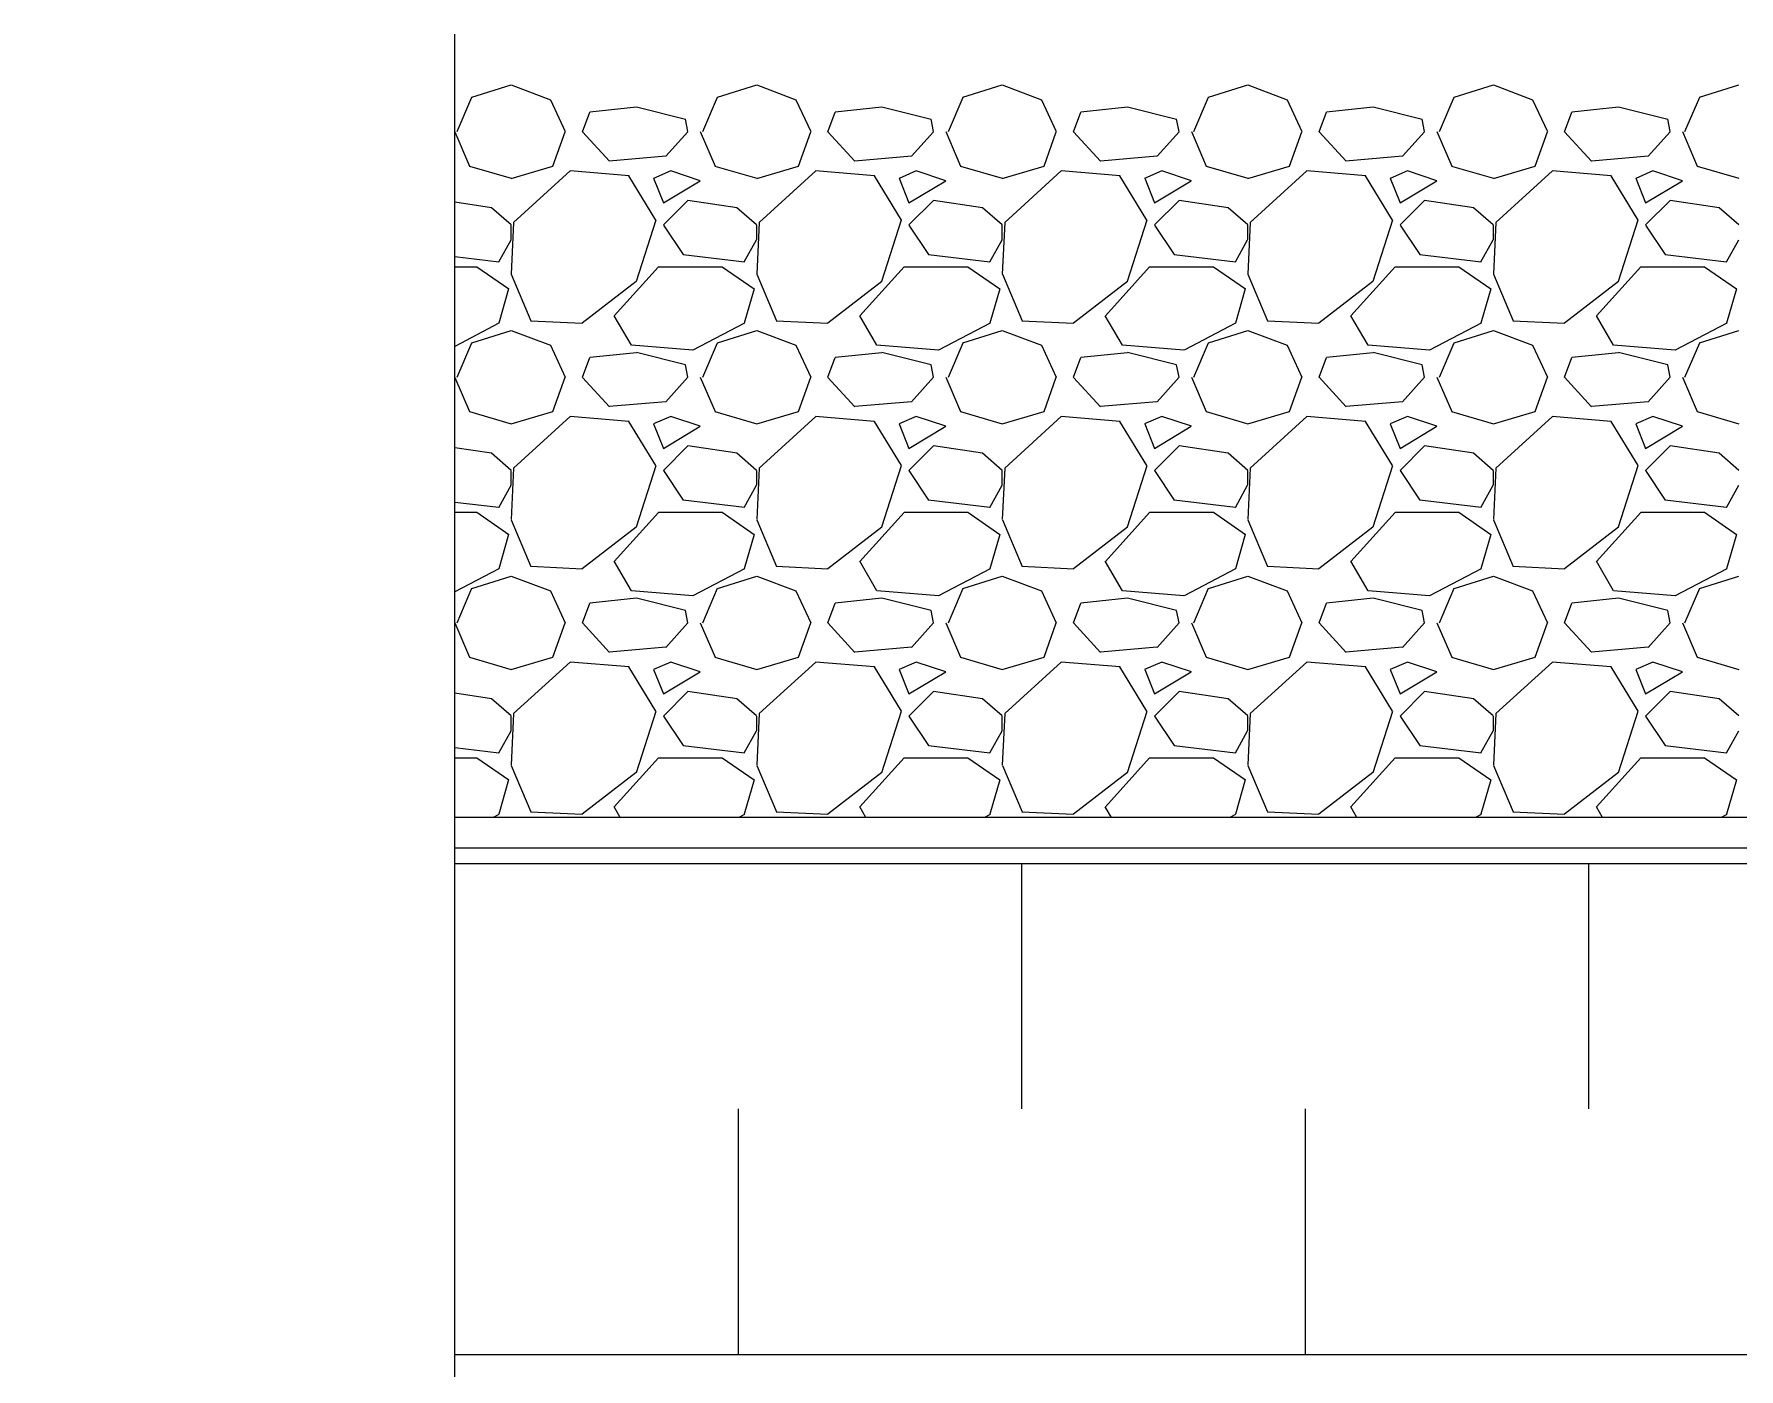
# Model space of a CAD drawing. Extents: x -64 to 51, y 0 to 66.
# Drawn here: x 10.936 to 14.407, y 22.762 to 25.48 of the extents above; entities that cross this region are included whole.
import ezdxf

# ---------------------------------------------------------------- set-up
doc = ezdxf.new("R2010")
doc.units = 0
doc.header["$LTSCALE"] = 1.5
doc.header["$MEASUREMENT"] = 0
doc.layers.add('STRUCTURE', color=252, linetype='CONTINUOUS')

msp = doc.modelspace()

# ---------------------------------------------------------------- hatches: boundary and pattern name
at = {"layer": 'STRUCTURE', "linetype": 'CONTINUOUS'}
h = msp.add_hatch(dxfattribs=at)
h.set_pattern_fill('AR-CONC', color=256, scale=0.5, style=0)
h.set_pattern_definition([(50, (53.5348, 10.922), (3.5863, -0.31376), [0.375, -4.125]), (355, (53.5348, 10.922), (-0.69376, 3.76096), [0.3, -3.3]), (100.451, (53.8337, 10.8958), (2.89255, 3.4472), [0.3187, -3.5057]), (46.184, (53.535, 11.922), (5.3362, -0.8276), [0.5625, -6.1875]), (96.636, (53.9795, 11.853), (4.6733, 4.8706), [0.47805, -5.25856]), (351.184, (53.535, 11.922), (4.6733, 4.8706), [0.45, -4.95]), (21, (54.0348, 11.672), (2.98454, -2.0131), [0.375, -4.125]), (326, (54.0348, 11.672), (1.21658, 3.62575), [0.3, -3.3]), (71.451, (54.2835, 11.504), (4.2011, 1.61265), [0.3187, -3.5057]), (37.5, (53.5348, 10.9219), (0.0608, 1.66447), [0, -3.26, 0, -3.35, 0, -3.3125]), (7.5, (53.5348, 10.922), (1.31535, 1.97206), [0, -1.91, 0, -3.185, 0, -1.2625]), (327.5, (52.4198, 10.9219), (2.669112, -0.112774), [0, -1.25, 0, -3.9, 0, -5.175]), (317.5, (51.9198, 10.922), (2.91593, 0.50052), [0, -1.625, 0, -2.59, 0, -3.675])])
h.paths.add_polyline_path([(20.6906, 19.2718), (21.1906, 19.2718), (21.1906, 16.7912), (24.4406, 16.7912), (24.4406, 22.7912), (21.1906, 22.7912), (21.1906, 20.3106), (20.6906, 20.3106), (20.6906, 22.7912), (11.7924, 22.7912), (11.7924, 20.4832), (12.6662, 20.0801), (10.9357, 19.6363), (11.7924, 19.241), (11.7924, 16.7912), (20.6906, 16.7912)])

# ---------------------------------------------------------------- linework, layer by layer
for p, q in [((11.8271, 25.3513), (11.9071, 25.3763)), ((11.9071, 25.3763), (11.9871, 25.3463)), ((12.3271, 25.3513), (12.4071, 25.3763)), ((12.4071, 25.3763), (12.4871, 25.3463)), ((12.8271, 25.3513), (12.9071, 25.3763)), ((12.9071, 25.3763), (12.9871, 25.3463)), ((13.3271, 25.3513), (13.4071, 25.3763)), ((13.4071, 25.3763), (13.4871, 25.3463)), ((13.8271, 25.3513), (13.9071, 25.3763)), ((13.9071, 25.3763), (13.9871, 25.3463)), ((14.3271, 25.3513), (14.4071, 25.3763)), ((11.7973, 25.2814), (11.8273, 25.3514)), ((11.9871, 25.3464), (12.0171, 25.2814)), ((12.2973, 25.2814), (12.3273, 25.3514)), ((12.4871, 25.3464), (12.5171, 25.2814)), ((12.7973, 25.2814), (12.8273, 25.3514)), ((12.9871, 25.3464), (13.0171, 25.2814)), ((13.2973, 25.2814), (13.3273, 25.3514)), ((13.4871, 25.3464), (13.5171, 25.2814)), ((13.7973, 25.2814), (13.8273, 25.3514)), ((13.9871, 25.3464), (14.0171, 25.2814)), ((14.2973, 25.2814), (14.3273, 25.3514)), ((12.0521, 25.2812), (12.0671, 25.3212)), ((12.1622, 25.3312), (12.0672, 25.3212)), ((12.2621, 25.3063), (12.1621, 25.3313)), ((12.2671, 25.2814), (12.2621, 25.3064)), ((12.5521, 25.2812), (12.5671, 25.3212)), ((12.6622, 25.3312), (12.5672, 25.3212)), ((12.7621, 25.3063), (12.6621, 25.3313)), ((12.7671, 25.2814), (12.7621, 25.3064)), ((13.0521, 25.2812), (13.0671, 25.3212)), ((13.1622, 25.3312), (13.0672, 25.3212)), ((13.2621, 25.3063), (13.1621, 25.3313)), ((13.2671, 25.2814), (13.2621, 25.3064)), ((13.5521, 25.2812), (13.5671, 25.3212)), ((13.6622, 25.3312), (13.5672, 25.3212)), ((13.7621, 25.3063), (13.6621, 25.3313)), ((13.7671, 25.2814), (13.7621, 25.3064)), ((14.0521, 25.2812), (14.0671, 25.3212)), ((14.1622, 25.3312), (14.0672, 25.3212)), ((14.2621, 25.3063), (14.1621, 25.3313)), ((14.2671, 25.2814), (14.2621, 25.3064)), ((11.7924, 25.2809), (11.8222, 25.2113)), ((11.9922, 25.2111), (12.0172, 25.2811)), ((12.1071, 25.221), (12.0521, 25.281)), ((12.2672, 25.2811), (12.2222, 25.2311)), ((12.2922, 25.2813), (12.3222, 25.2113)), ((12.4922, 25.2111), (12.5172, 25.2811)), ((12.6071, 25.221), (12.5521, 25.281)), ((12.7672, 25.2811), (12.7222, 25.2311)), ((12.7922, 25.2813), (12.8222, 25.2113)), ((12.9922, 25.2111), (13.0172, 25.2811)), ((13.1071, 25.2211), (13.0521, 25.2811)), ((13.2672, 25.2811), (13.2222, 25.2311)), ((13.2922, 25.2813), (13.3222, 25.2113)), ((13.4922, 25.2111), (13.5172, 25.2811)), ((13.6071, 25.2211), (13.5521, 25.2811)), ((13.7672, 25.2811), (13.7222, 25.2311)), ((13.7922, 25.2813), (13.8222, 25.2113)), ((13.9922, 25.2111), (14.0172, 25.2811)), ((14.1071, 25.2211), (14.0521, 25.2811)), ((14.2672, 25.2811), (14.2222, 25.2311)), ((14.2922, 25.2813), (14.3222, 25.2113)), ((11.8221, 25.2113), (11.9071, 25.1863)), ((11.9072, 25.1862), (11.9922, 25.2112)), ((12.222, 25.2314), (12.107, 25.2214)), ((12.3221, 25.2113), (12.4071, 25.1863)), ((12.4072, 25.1862), (12.4922, 25.2112)), ((12.722, 25.2314), (12.607, 25.2214)), ((12.8221, 25.2113), (12.9071, 25.1863)), ((12.9072, 25.1862), (12.9922, 25.2112)), ((13.222, 25.2314), (13.107, 25.2214)), ((13.3221, 25.2113), (13.4071, 25.1863)), ((13.4072, 25.1862), (13.4922, 25.2112)), ((13.722, 25.2314), (13.607, 25.2214)), ((13.8221, 25.2113), (13.9071, 25.1863)), ((13.9072, 25.1862), (13.9922, 25.2112)), ((14.222, 25.2314), (14.107, 25.2214)), ((14.3221, 25.2113), (14.4071, 25.1863)), ((12.0272, 25.2013), (11.9122, 25.0963)), ((12.1471, 25.1912), (12.0271, 25.2012)), ((12.2018, 25.1012), (12.1468, 25.1912)), ((12.232, 25.2012), (12.197, 25.1862)), ((12.1971, 25.1863), (12.2171, 25.1363)), ((12.217, 25.1363), (12.292, 25.1813)), ((12.2921, 25.1813), (12.2321, 25.2013)), ((12.5272, 25.2013), (12.4122, 25.0963)), ((12.6471, 25.1912), (12.5271, 25.2012)), ((12.7018, 25.1012), (12.6468, 25.1912)), ((12.732, 25.2012), (12.697, 25.1862)), ((12.6971, 25.1863), (12.7171, 25.1363)), ((12.717, 25.1363), (12.792, 25.1813)), ((12.7921, 25.1813), (12.7321, 25.2013)), ((13.0272, 25.2013), (12.9122, 25.0963)), ((13.1471, 25.1912), (13.0271, 25.2012)), ((13.2018, 25.1012), (13.1468, 25.1912)), ((13.232, 25.2012), (13.197, 25.1862)), ((13.1971, 25.1863), (13.2171, 25.1363)), ((13.217, 25.1363), (13.292, 25.1813)), ((13.2921, 25.1813), (13.2321, 25.2013)), ((13.5272, 25.2013), (13.4122, 25.0963)), ((13.6471, 25.1912), (13.5271, 25.2012)), ((13.7018, 25.1012), (13.6468, 25.1912)), ((13.732, 25.2012), (13.697, 25.1862)), ((13.6971, 25.1863), (13.7171, 25.1363)), ((13.717, 25.1363), (13.792, 25.1813)), ((13.7921, 25.1813), (13.7321, 25.2013)), ((14.0272, 25.2013), (13.9122, 25.0963)), ((14.1471, 25.1912), (14.0271, 25.2012)), ((14.2018, 25.1012), (14.1468, 25.1912)), ((14.232, 25.2012), (14.197, 25.1862)), ((14.1971, 25.1863), (14.2171, 25.1363)), ((14.217, 25.1363), (14.292, 25.1813)), ((14.2921, 25.1813), (14.2321, 25.2013)), ((11.8671, 25.1264), (11.7924, 25.1376)), ((12.2671, 25.1413), (12.2171, 25.0913)), ((12.3671, 25.1264), (12.2671, 25.1414)), ((12.7671, 25.1413), (12.7171, 25.0913)), ((12.8671, 25.1264), (12.7671, 25.1414)), ((13.2671, 25.1413), (13.2171, 25.0913)), ((13.3671, 25.1264), (13.2671, 25.1414)), ((13.7671, 25.1413), (13.7171, 25.0913)), ((13.8671, 25.1264), (13.7671, 25.1414)), ((14.2671, 25.1413), (14.2171, 25.0913)), ((14.3671, 25.1264), (14.2671, 25.1414)), ((11.9069, 25.0914), (11.8669, 25.1264)), ((12.1621, 24.9765), (12.2021, 25.1015)), ((12.4069, 25.0914), (12.3669, 25.1264)), ((12.6621, 24.9765), (12.7021, 25.1015)), ((12.9069, 25.0914), (12.8669, 25.1264)), ((13.1621, 24.9765), (13.2021, 25.1015)), ((13.4069, 25.0914), (13.3669, 25.1264)), ((13.6621, 24.9765), (13.7021, 25.1015)), ((13.9069, 25.0914), (13.8669, 25.1264)), ((14.1621, 24.9765), (14.2021, 25.1015)), ((14.4069, 25.0914), (14.3669, 25.1264)), ((11.9071, 25.0613), (11.9071, 25.0913)), ((11.9122, 25.0962), (11.9072, 24.9912)), ((12.2171, 25.0912), (12.2571, 25.0312)), ((12.4071, 25.0613), (12.4071, 25.0913)), ((12.4122, 25.0962), (12.4072, 24.9912)), ((12.7171, 25.0912), (12.7571, 25.0312)), ((12.9071, 25.0613), (12.9071, 25.0913)), ((12.9122, 25.0962), (12.9072, 24.9912)), ((13.2171, 25.0912), (13.2571, 25.0312)), ((13.4071, 25.0613), (13.4071, 25.0913)), ((13.4122, 25.0962), (13.4072, 24.9912)), ((13.7171, 25.0912), (13.7571, 25.0312)), ((13.9071, 25.0613), (13.9071, 25.0913)), ((13.9122, 25.0962), (13.9072, 24.9912)), ((14.2171, 25.0912), (14.2571, 25.0312)), ((11.8818, 25.0162), (11.9068, 25.0612)), ((12.2571, 25.0313), (12.3821, 25.0163)), ((12.3818, 25.0162), (12.4068, 25.0612)), ((12.7571, 25.0313), (12.8821, 25.0163)), ((12.8818, 25.0162), (12.9068, 25.0612)), ((13.2571, 25.0313), (13.3821, 25.0163)), ((13.3818, 25.0162), (13.4068, 25.0612)), ((13.7571, 25.0313), (13.8821, 25.0163)), ((13.8818, 25.0162), (13.9068, 25.0612)), ((14.2571, 25.0313), (14.3821, 25.0163)), ((14.3818, 25.0162), (14.4068, 25.0612)), ((11.7924, 25.0271), (11.8821, 25.0163)), ((11.7924, 25.0063), (11.8371, 25.0063)), ((11.8371, 25.0062), (11.9021, 24.9612)), ((12.1172, 24.9061), (12.2072, 25.0061)), ((12.2071, 25.0063), (12.3371, 25.0063)), ((12.3371, 25.0062), (12.4021, 24.9612)), ((12.6172, 24.9061), (12.7072, 25.0061)), ((12.7071, 25.0063), (12.8371, 25.0063)), ((12.8371, 25.0062), (12.9021, 24.9612)), ((13.1172, 24.9061), (13.2072, 25.0061)), ((13.2071, 25.0063), (13.3371, 25.0063)), ((13.3371, 25.0062), (13.4021, 24.9612)), ((13.6172, 24.9061), (13.7072, 25.0061)), ((13.7071, 25.0063), (13.8371, 25.0063)), ((13.8371, 25.0062), (13.9021, 24.9612)), ((14.1172, 24.9061), (14.2072, 25.0061)), ((14.2071, 25.0063), (14.3371, 25.0063)), ((14.3371, 25.0062), (14.4021, 24.9612)), ((11.9019, 24.9613), (11.8819, 24.8913)), ((11.9073, 24.9909), (11.9473, 24.8959)), ((12.052, 24.892), (12.162, 24.977)), ((12.4019, 24.9613), (12.3819, 24.8913)), ((12.4073, 24.9909), (12.4473, 24.8959)), ((12.552, 24.892), (12.662, 24.977)), ((12.9019, 24.9613), (12.8819, 24.8913)), ((12.9073, 24.9909), (12.9473, 24.8959)), ((13.052, 24.8919), (13.162, 24.9769)), ((13.4019, 24.9613), (13.3819, 24.8913)), ((13.4073, 24.9909), (13.4473, 24.8959)), ((13.552, 24.8919), (13.662, 24.9769)), ((13.9019, 24.9613), (13.8819, 24.8913)), ((13.9073, 24.991), (13.9473, 24.896)), ((14.052, 24.8919), (14.162, 24.9769)), ((14.4019, 24.9613), (14.3819, 24.8913)), ((11.8823, 24.891), (11.7924, 24.8439)), ((11.947, 24.8963), (12.052, 24.8913)), ((12.1519, 24.8464), (12.1169, 24.9064)), ((12.3823, 24.891), (12.2773, 24.836)), ((12.447, 24.8963), (12.552, 24.8913)), ((12.6519, 24.8464), (12.6169, 24.9064)), ((12.8823, 24.891), (12.7773, 24.836)), ((12.947, 24.8963), (13.052, 24.8913)), ((13.1519, 24.8464), (13.1169, 24.9064)), ((13.3823, 24.891), (13.2773, 24.836)), ((13.447, 24.8963), (13.552, 24.8913)), ((13.6519, 24.8464), (13.6169, 24.9064)), ((13.8823, 24.891), (13.7773, 24.836)), ((13.947, 24.8963), (14.052, 24.8913)), ((14.1519, 24.8464), (14.1169, 24.9064)), ((14.3823, 24.891), (14.2773, 24.836)), ((11.8271, 24.8513), (11.9071, 24.8763)), ((11.9071, 24.8763), (11.9871, 24.8463)), ((12.3271, 24.8513), (12.4071, 24.8763)), ((12.4071, 24.8763), (12.4871, 24.8463)), ((12.8271, 24.8513), (12.9071, 24.8763)), ((12.9071, 24.8763), (12.9871, 24.8463)), ((13.3271, 24.8513), (13.4071, 24.8763)), ((13.4071, 24.8763), (13.4871, 24.8463)), ((13.8271, 24.8513), (13.9071, 24.8763)), ((13.9071, 24.8763), (13.9871, 24.8463)), ((14.3271, 24.8513), (14.4071, 24.8763)), ((11.7973, 24.7814), (11.8273, 24.8514)), ((11.9871, 24.8464), (12.0171, 24.7814)), ((12.0521, 24.7812), (12.0671, 24.8212)), ((12.1622, 24.8312), (12.0672, 24.8212)), ((12.277, 24.8364), (12.152, 24.8464)), ((12.2621, 24.8063), (12.1621, 24.8313)), ((12.2973, 24.7814), (12.3273, 24.8514)), ((12.4871, 24.8464), (12.5171, 24.7814)), ((12.5521, 24.7812), (12.5671, 24.8212)), ((12.6622, 24.8312), (12.5672, 24.8212)), ((12.777, 24.8364), (12.652, 24.8464)), ((12.7621, 24.8063), (12.6621, 24.8313)), ((12.7973, 24.7814), (12.8273, 24.8514)), ((12.9871, 24.8464), (13.0171, 24.7814)), ((13.0521, 24.7812), (13.0671, 24.8212)), ((13.1622, 24.8312), (13.0672, 24.8212)), ((13.277, 24.8364), (13.152, 24.8464)), ((13.2621, 24.8063), (13.1621, 24.8313)), ((13.2973, 24.7814), (13.3273, 24.8514)), ((13.4871, 24.8464), (13.5171, 24.7814)), ((13.5521, 24.7812), (13.5671, 24.8212)), ((13.6622, 24.8312), (13.5672, 24.8212)), ((13.777, 24.8364), (13.652, 24.8464)), ((13.7621, 24.8063), (13.6621, 24.8313)), ((13.7973, 24.7814), (13.8273, 24.8514)), ((13.9871, 24.8464), (14.0171, 24.7814)), ((14.0521, 24.7812), (14.0671, 24.8212)), ((14.1622, 24.8312), (14.0672, 24.8212)), ((14.277, 24.8364), (14.152, 24.8464)), ((14.2621, 24.8063), (14.1621, 24.8313)), ((14.2973, 24.7814), (14.3273, 24.8514)), ((12.2671, 24.7814), (12.2621, 24.8064)), ((12.7671, 24.7814), (12.7621, 24.8064)), ((13.2671, 24.7814), (13.2621, 24.8064)), ((13.7671, 24.7814), (13.7621, 24.8064)), ((14.2671, 24.7814), (14.2621, 24.8064)), ((11.7924, 24.7809), (11.8222, 24.7113)), ((11.9922, 24.7111), (12.0172, 24.7811)), ((12.1071, 24.721), (12.0521, 24.781)), ((12.2672, 24.7811), (12.2222, 24.7311)), ((12.2922, 24.7813), (12.3222, 24.7113)), ((12.4922, 24.7111), (12.5172, 24.7811)), ((12.6071, 24.721), (12.5521, 24.781)), ((12.7672, 24.7811), (12.7222, 24.7311)), ((12.7922, 24.7813), (12.8222, 24.7113)), ((12.9922, 24.7111), (13.0172, 24.7811)), ((13.1071, 24.721), (13.0521, 24.781)), ((13.2672, 24.7811), (13.2222, 24.7311)), ((13.2922, 24.7813), (13.3222, 24.7113)), ((13.4922, 24.7111), (13.5172, 24.7811)), ((13.6071, 24.7211), (13.5521, 24.7811)), ((13.7672, 24.7811), (13.7222, 24.7311)), ((13.7922, 24.7813), (13.8222, 24.7113)), ((13.9922, 24.7111), (14.0172, 24.7811)), ((14.1071, 24.7211), (14.0521, 24.7811)), ((14.2672, 24.7811), (14.2222, 24.7311)), ((14.2922, 24.7813), (14.3222, 24.7113)), ((12.222, 24.7314), (12.107, 24.7214)), ((12.722, 24.7314), (12.607, 24.7214)), ((13.222, 24.7314), (13.107, 24.7214)), ((13.722, 24.7314), (13.607, 24.7214)), ((14.222, 24.7314), (14.107, 24.7214)), ((11.8221, 24.7113), (11.9071, 24.6863)), ((11.9072, 24.6862), (11.9922, 24.7112)), ((12.0272, 24.7013), (11.9122, 24.5963)), ((12.1471, 24.6912), (12.0271, 24.7012)), ((12.2018, 24.6012), (12.1468, 24.6912)), ((12.232, 24.7012), (12.197, 24.6862)), ((12.1971, 24.6863), (12.2171, 24.6363)), ((12.217, 24.6363), (12.292, 24.6813)), ((12.2921, 24.6813), (12.2321, 24.7013)), ((12.3221, 24.7113), (12.4071, 24.6863)), ((12.4072, 24.6862), (12.4922, 24.7112)), ((12.5272, 24.7013), (12.4122, 24.5963)), ((12.6471, 24.6912), (12.5271, 24.7012)), ((12.7018, 24.6012), (12.6468, 24.6912)), ((12.732, 24.7012), (12.697, 24.6862)), ((12.6971, 24.6863), (12.7171, 24.6363)), ((12.717, 24.6363), (12.792, 24.6813)), ((12.7921, 24.6813), (12.7321, 24.7013)), ((12.8221, 24.7113), (12.9071, 24.6863)), ((12.9072, 24.6862), (12.9922, 24.7112)), ((13.0272, 24.7013), (12.9122, 24.5963)), ((13.1471, 24.6912), (13.0271, 24.7012)), ((13.2018, 24.6012), (13.1468, 24.6912)), ((13.232, 24.7012), (13.197, 24.6862)), ((13.1971, 24.6863), (13.2171, 24.6363)), ((13.217, 24.6363), (13.292, 24.6813)), ((13.2921, 24.6813), (13.2321, 24.7013)), ((13.3221, 24.7113), (13.4071, 24.6863)), ((13.4072, 24.6862), (13.4922, 24.7112)), ((13.5272, 24.7013), (13.4122, 24.5963)), ((13.6471, 24.6912), (13.5271, 24.7012)), ((13.7018, 24.6012), (13.6468, 24.6912)), ((13.732, 24.7012), (13.697, 24.6862)), ((13.6971, 24.6863), (13.7171, 24.6363)), ((13.717, 24.6363), (13.792, 24.6813)), ((13.7921, 24.6813), (13.7321, 24.7013)), ((13.8221, 24.7113), (13.9071, 24.6863)), ((13.9072, 24.6862), (13.9922, 24.7112)), ((14.0272, 24.7013), (13.9122, 24.5963)), ((14.1471, 24.6912), (14.0271, 24.7012)), ((14.2018, 24.6012), (14.1468, 24.6912)), ((14.232, 24.7012), (14.197, 24.6862)), ((14.1971, 24.6863), (14.2171, 24.6363)), ((14.217, 24.6363), (14.292, 24.6813)), ((14.2921, 24.6813), (14.2321, 24.7013)), ((14.3221, 24.7113), (14.4071, 24.6863)), ((11.8671, 24.6264), (11.7924, 24.6376)), ((11.9069, 24.5914), (11.8669, 24.6264)), ((12.2671, 24.6413), (12.2171, 24.5913)), ((12.3671, 24.6264), (12.2671, 24.6414)), ((12.4069, 24.5914), (12.3669, 24.6264)), ((12.7671, 24.6413), (12.7171, 24.5913)), ((12.8671, 24.6264), (12.7671, 24.6414)), ((12.9069, 24.5914), (12.8669, 24.6264)), ((13.2671, 24.6413), (13.2171, 24.5913)), ((13.3671, 24.6264), (13.2671, 24.6414)), ((13.4069, 24.5914), (13.3669, 24.6264)), ((13.7671, 24.6413), (13.7171, 24.5913)), ((13.8671, 24.6264), (13.7671, 24.6414)), ((13.9069, 24.5914), (13.8669, 24.6264)), ((14.2671, 24.6413), (14.2171, 24.5913)), ((14.3671, 24.6264), (14.2671, 24.6414)), ((14.4069, 24.5914), (14.3669, 24.6264)), ((11.9071, 24.5613), (11.9071, 24.5913)), ((11.9122, 24.5962), (11.9072, 24.4912)), ((12.1621, 24.4765), (12.2021, 24.6015)), ((12.2171, 24.5912), (12.2571, 24.5312)), ((12.4071, 24.5613), (12.4071, 24.5913)), ((12.4122, 24.5962), (12.4072, 24.4912)), ((12.6621, 24.4765), (12.7021, 24.6015)), ((12.7171, 24.5912), (12.7571, 24.5312)), ((12.9071, 24.5613), (12.9071, 24.5913)), ((12.9122, 24.5962), (12.9072, 24.4912)), ((13.1621, 24.4765), (13.2021, 24.6015)), ((13.2171, 24.5912), (13.2571, 24.5312)), ((13.4071, 24.5613), (13.4071, 24.5913)), ((13.4122, 24.5962), (13.4072, 24.4912)), ((13.6621, 24.4765), (13.7021, 24.6015)), ((13.7171, 24.5912), (13.7571, 24.5312)), ((13.9071, 24.5613), (13.9071, 24.5913)), ((13.9122, 24.5962), (13.9072, 24.4912)), ((14.1621, 24.4765), (14.2021, 24.6015)), ((14.2171, 24.5912), (14.2571, 24.5312)), ((11.8818, 24.5162), (11.9068, 24.5612)), ((12.3818, 24.5162), (12.4068, 24.5612)), ((12.8818, 24.5162), (12.9068, 24.5612)), ((13.3818, 24.5162), (13.4068, 24.5612)), ((13.8818, 24.5162), (13.9068, 24.5612)), ((14.3818, 24.5162), (14.4068, 24.5612)), ((11.7924, 24.5271), (11.8821, 24.5163)), ((12.2571, 24.5313), (12.3821, 24.5163)), ((12.7571, 24.5313), (12.8821, 24.5163)), ((13.2571, 24.5313), (13.3821, 24.5163)), ((13.7571, 24.5313), (13.8821, 24.5163)), ((14.2571, 24.5313), (14.3821, 24.5163)), ((11.7924, 24.5063), (11.8371, 24.5063)), ((11.8371, 24.5062), (11.9021, 24.4612)), ((11.9073, 24.4909), (11.9473, 24.3959)), ((12.052, 24.3919), (12.162, 24.4769)), ((12.1172, 24.4061), (12.2072, 24.5061)), ((12.2071, 24.5063), (12.3371, 24.5063)), ((12.3371, 24.5062), (12.4021, 24.4612)), ((12.4073, 24.4909), (12.4473, 24.3959)), ((12.552, 24.3919), (12.662, 24.4769)), ((12.6172, 24.4061), (12.7072, 24.5061)), ((12.7071, 24.5063), (12.8371, 24.5063)), ((12.8371, 24.5062), (12.9021, 24.4612)), ((12.9073, 24.4909), (12.9473, 24.3959)), ((13.052, 24.3919), (13.162, 24.4769)), ((13.1172, 24.4061), (13.2072, 24.5061)), ((13.2071, 24.5063), (13.3371, 24.5063)), ((13.3371, 24.5062), (13.4021, 24.4612)), ((13.4073, 24.4909), (13.4473, 24.3959)), ((13.552, 24.3919), (13.662, 24.4769)), ((13.6172, 24.4061), (13.7072, 24.5061)), ((13.7071, 24.5063), (13.8371, 24.5063)), ((13.8371, 24.5062), (13.9021, 24.4612)), ((13.9073, 24.491), (13.9473, 24.396)), ((14.052, 24.3919), (14.162, 24.4769)), ((14.1172, 24.4061), (14.2072, 24.5061)), ((14.2071, 24.5063), (14.3371, 24.5063)), ((14.3371, 24.5062), (14.4021, 24.4612)), ((11.9019, 24.4613), (11.8819, 24.3913)), ((12.4019, 24.4613), (12.3819, 24.3913)), ((12.9019, 24.4613), (12.8819, 24.3913)), ((13.4019, 24.4613), (13.3819, 24.3913)), ((13.9019, 24.4613), (13.8819, 24.3913)), ((14.4019, 24.4613), (14.3819, 24.3913)), ((12.1519, 24.3464), (12.1169, 24.4064)), ((12.6519, 24.3464), (12.6169, 24.4064)), ((13.1519, 24.3464), (13.1169, 24.4064)), ((13.6519, 24.3464), (13.6169, 24.4064)), ((14.1519, 24.3464), (14.1169, 24.4064)), ((11.8823, 24.391), (11.7924, 24.3439)), ((11.8271, 24.3513), (11.9071, 24.3763)), ((11.9071, 24.3763), (11.9871, 24.3463)), ((11.947, 24.3963), (12.052, 24.3913)), ((12.3823, 24.391), (12.2773, 24.336)), ((12.3271, 24.3513), (12.4071, 24.3763)), ((12.4071, 24.3763), (12.4871, 24.3463)), ((12.447, 24.3963), (12.552, 24.3913)), ((12.8823, 24.391), (12.7773, 24.336)), ((12.8271, 24.3513), (12.9071, 24.3763)), ((12.9071, 24.3763), (12.9871, 24.3463)), ((12.947, 24.3963), (13.052, 24.3913)), ((13.3823, 24.391), (13.2773, 24.336)), ((13.3271, 24.3513), (13.4071, 24.3763)), ((13.4071, 24.3763), (13.4871, 24.3463)), ((13.447, 24.3963), (13.552, 24.3913)), ((13.8823, 24.391), (13.7773, 24.336)), ((13.8271, 24.3513), (13.9071, 24.3763)), ((13.9071, 24.3763), (13.9871, 24.3463)), ((13.947, 24.3963), (14.052, 24.3913)), ((14.3823, 24.391), (14.2773, 24.336)), ((14.3271, 24.3513), (14.4071, 24.3763)), ((11.7973, 24.2814), (11.8273, 24.3514)), ((11.9871, 24.3464), (12.0171, 24.2814)), ((12.277, 24.3364), (12.152, 24.3464)), ((12.2973, 24.2814), (12.3273, 24.3514)), ((12.4871, 24.3464), (12.5171, 24.2814)), ((12.777, 24.3364), (12.652, 24.3464)), ((12.7973, 24.2814), (12.8273, 24.3514)), ((12.9871, 24.3464), (13.0171, 24.2814)), ((13.277, 24.3364), (13.152, 24.3464)), ((13.2973, 24.2814), (13.3273, 24.3514)), ((13.4871, 24.3464), (13.5171, 24.2814)), ((13.777, 24.3364), (13.652, 24.3464)), ((13.7973, 24.2814), (13.8273, 24.3514)), ((13.9871, 24.3464), (14.0171, 24.2814)), ((14.277, 24.3364), (14.152, 24.3464)), ((14.2973, 24.2814), (14.3273, 24.3514)), ((12.0521, 24.2812), (12.0671, 24.3212)), ((12.1622, 24.3312), (12.0672, 24.3212)), ((12.2621, 24.3063), (12.1621, 24.3313)), ((12.2671, 24.2814), (12.2621, 24.3064)), ((12.5521, 24.2812), (12.5671, 24.3212)), ((12.6622, 24.3312), (12.5672, 24.3212)), ((12.7621, 24.3063), (12.6621, 24.3313)), ((12.7671, 24.2814), (12.7621, 24.3064)), ((13.0521, 24.2812), (13.0671, 24.3212)), ((13.1622, 24.3312), (13.0672, 24.3212)), ((13.2621, 24.3063), (13.1621, 24.3313)), ((13.2671, 24.2814), (13.2621, 24.3064)), ((13.5521, 24.2812), (13.5671, 24.3212)), ((13.6622, 24.3312), (13.5672, 24.3212)), ((13.7621, 24.3063), (13.6621, 24.3313)), ((13.7671, 24.2814), (13.7621, 24.3064)), ((14.0521, 24.2812), (14.0671, 24.3212)), ((14.1622, 24.3312), (14.0672, 24.3212)), ((14.2621, 24.3063), (14.1621, 24.3313)), ((14.2671, 24.2814), (14.2621, 24.3064)), ((11.7924, 24.2809), (11.8222, 24.2113)), ((11.9922, 24.2111), (12.0172, 24.2811)), ((12.1071, 24.221), (12.0521, 24.281)), ((12.2672, 24.2811), (12.2222, 24.2311)), ((12.2922, 24.2813), (12.3222, 24.2113)), ((12.4922, 24.2111), (12.5172, 24.2811)), ((12.6071, 24.221), (12.5521, 24.281)), ((12.7672, 24.2811), (12.7222, 24.2311)), ((12.7922, 24.2813), (12.8222, 24.2113)), ((12.9922, 24.2111), (13.0172, 24.2811)), ((13.1071, 24.221), (13.0521, 24.281)), ((13.2672, 24.2811), (13.2222, 24.2311)), ((13.2922, 24.2813), (13.3222, 24.2113)), ((13.4922, 24.2111), (13.5172, 24.2811)), ((13.6071, 24.221), (13.5521, 24.281)), ((13.7672, 24.2811), (13.7222, 24.2311)), ((13.7922, 24.2813), (13.8222, 24.2113)), ((13.9922, 24.2111), (14.0172, 24.2811)), ((14.1071, 24.2211), (14.0521, 24.2811)), ((14.2672, 24.2811), (14.2222, 24.2311)), ((14.2922, 24.2813), (14.3222, 24.2113)), ((12.222, 24.2314), (12.107, 24.2214)), ((12.722, 24.2314), (12.607, 24.2214)), ((13.222, 24.2314), (13.107, 24.2214)), ((13.722, 24.2314), (13.607, 24.2214)), ((14.222, 24.2314), (14.107, 24.2214)), ((11.8221, 24.2113), (11.9071, 24.1863)), ((11.9072, 24.1862), (11.9922, 24.2112)), ((12.0272, 24.2013), (11.9122, 24.0963)), ((12.1471, 24.1912), (12.0271, 24.2012)), ((12.232, 24.2012), (12.197, 24.1862)), ((12.2921, 24.1813), (12.2321, 24.2013)), ((12.3221, 24.2113), (12.4071, 24.1863)), ((12.4072, 24.1862), (12.4922, 24.2112)), ((12.5272, 24.2013), (12.4122, 24.0963)), ((12.6471, 24.1912), (12.5271, 24.2012)), ((12.732, 24.2012), (12.697, 24.1862)), ((12.7921, 24.1813), (12.7321, 24.2013)), ((12.8221, 24.2113), (12.9071, 24.1863)), ((12.9072, 24.1862), (12.9922, 24.2112)), ((13.0272, 24.2013), (12.9122, 24.0963)), ((13.1471, 24.1912), (13.0271, 24.2012)), ((13.232, 24.2012), (13.197, 24.1862)), ((13.2921, 24.1813), (13.2321, 24.2013)), ((13.3221, 24.2113), (13.4071, 24.1863)), ((13.4072, 24.1862), (13.4922, 24.2112)), ((13.5272, 24.2013), (13.4122, 24.0963)), ((13.6471, 24.1912), (13.5271, 24.2012)), ((13.732, 24.2012), (13.697, 24.1862)), ((13.7921, 24.1813), (13.7321, 24.2013)), ((13.8221, 24.2113), (13.9071, 24.1863)), ((13.9072, 24.1862), (13.9922, 24.2112)), ((14.0272, 24.2013), (13.9122, 24.0963)), ((14.1471, 24.1912), (14.0271, 24.2012)), ((14.232, 24.2012), (14.197, 24.1862)), ((14.2921, 24.1813), (14.2321, 24.2013)), ((14.3221, 24.2113), (14.4071, 24.1863)), ((12.2018, 24.1012), (12.1468, 24.1912)), ((12.1971, 24.1863), (12.2171, 24.1363)), ((12.217, 24.1363), (12.292, 24.1813)), ((12.7018, 24.1012), (12.6468, 24.1912)), ((12.6971, 24.1863), (12.7171, 24.1363)), ((12.717, 24.1363), (12.792, 24.1813)), ((13.2018, 24.1012), (13.1468, 24.1912)), ((13.1971, 24.1863), (13.2171, 24.1363)), ((13.217, 24.1363), (13.292, 24.1813)), ((13.7018, 24.1012), (13.6468, 24.1912)), ((13.6971, 24.1863), (13.7171, 24.1363)), ((13.717, 24.1363), (13.792, 24.1813)), ((14.2018, 24.1012), (14.1468, 24.1912)), ((14.1971, 24.1863), (14.2171, 24.1363)), ((14.217, 24.1363), (14.292, 24.1813)), ((11.8671, 24.1264), (11.7924, 24.1376)), ((11.9069, 24.0914), (11.8669, 24.1264)), ((12.2671, 24.1413), (12.2171, 24.0913)), ((12.3671, 24.1264), (12.2671, 24.1414)), ((12.4069, 24.0914), (12.3669, 24.1264)), ((12.7671, 24.1413), (12.7171, 24.0913)), ((12.8671, 24.1264), (12.7671, 24.1414)), ((12.9069, 24.0914), (12.8669, 24.1264)), ((13.2671, 24.1413), (13.2171, 24.0913)), ((13.3671, 24.1264), (13.2671, 24.1414)), ((13.4069, 24.0914), (13.3669, 24.1264)), ((13.7671, 24.1413), (13.7171, 24.0913)), ((13.8671, 24.1264), (13.7671, 24.1414)), ((13.9069, 24.0914), (13.8669, 24.1264)), ((14.2671, 24.1413), (14.2171, 24.0913)), ((14.3671, 24.1264), (14.2671, 24.1414)), ((14.4069, 24.0914), (14.3669, 24.1264)), ((11.9071, 24.0613), (11.9071, 24.0913)), ((11.9122, 24.0962), (11.9072, 23.9912)), ((12.1621, 23.9765), (12.2021, 24.1015)), ((12.2171, 24.0912), (12.2571, 24.0312)), ((12.4071, 24.0613), (12.4071, 24.0913)), ((12.4122, 24.0962), (12.4072, 23.9912)), ((12.6621, 23.9765), (12.7021, 24.1015)), ((12.7171, 24.0912), (12.7571, 24.0312)), ((12.9071, 24.0613), (12.9071, 24.0913)), ((12.9122, 24.0962), (12.9072, 23.9912)), ((13.1621, 23.9765), (13.2021, 24.1015)), ((13.2171, 24.0912), (13.2571, 24.0312)), ((13.4071, 24.0613), (13.4071, 24.0913)), ((13.4122, 24.0962), (13.4072, 23.9912)), ((13.6621, 23.9765), (13.7021, 24.1015)), ((13.7171, 24.0912), (13.7571, 24.0312)), ((13.9071, 24.0613), (13.9071, 24.0913)), ((13.9122, 24.0962), (13.9072, 23.9912)), ((14.1621, 23.9765), (14.2021, 24.1015)), ((14.2171, 24.0912), (14.2571, 24.0312)), ((11.8818, 24.0162), (11.9068, 24.0612)), ((12.3818, 24.0162), (12.4068, 24.0612)), ((12.8818, 24.0162), (12.9068, 24.0612)), ((13.3818, 24.0162), (13.4068, 24.0612)), ((13.8818, 24.0162), (13.9068, 24.0612)), ((14.3818, 24.0162), (14.4068, 24.0612)), ((11.7924, 24.0271), (11.8821, 24.0163)), ((12.2571, 24.0313), (12.3821, 24.0163)), ((12.7571, 24.0313), (12.8821, 24.0163)), ((13.2571, 24.0313), (13.3821, 24.0163)), ((13.7571, 24.0313), (13.8821, 24.0163)), ((14.2571, 24.0313), (14.3821, 24.0163)), ((11.7924, 24.0063), (11.8371, 24.0063)), ((11.8371, 24.0062), (11.9021, 23.9612)), ((11.9073, 23.9909), (11.9473, 23.8959)), ((12.1172, 23.9061), (12.2072, 24.0061)), ((12.2071, 24.0063), (12.3371, 24.0063)), ((12.3371, 24.0062), (12.4021, 23.9612)), ((12.4073, 23.9909), (12.4473, 23.8959)), ((12.6172, 23.9061), (12.7072, 24.0061)), ((12.7071, 24.0063), (12.8371, 24.0063)), ((12.8371, 24.0062), (12.9021, 23.9612)), ((12.9073, 23.9909), (12.9473, 23.8959)), ((13.1172, 23.9061), (13.2072, 24.0061)), ((13.2071, 24.0063), (13.3371, 24.0063)), ((13.3371, 24.0062), (13.4021, 23.9612)), ((13.4073, 23.9909), (13.4473, 23.8959)), ((13.6172, 23.9061), (13.7072, 24.0061)), ((13.7071, 24.0063), (13.8371, 24.0063)), ((13.8371, 24.0062), (13.9021, 23.9612)), ((13.9073, 23.9909), (13.9473, 23.8959)), ((14.1172, 23.9061), (14.2072, 24.0061)), ((14.2071, 24.0063), (14.3371, 24.0063)), ((14.3371, 24.0062), (14.4021, 23.9612)), ((11.9019, 23.9613), (11.8819, 23.8913)), ((12.052, 23.8919), (12.162, 23.9769)), ((12.4019, 23.9613), (12.3819, 23.8913)), ((12.552, 23.8919), (12.662, 23.9769)), ((12.9019, 23.9613), (12.8819, 23.8913)), ((13.052, 23.8919), (13.162, 23.9769)), ((13.4019, 23.9613), (13.3819, 23.8913)), ((13.552, 23.8919), (13.662, 23.9769)), ((13.9019, 23.9613), (13.8819, 23.8913)), ((14.052, 23.8919), (14.162, 23.9769)), ((14.4019, 23.9613), (14.3819, 23.8913)), ((11.8823, 23.891), (11.8707, 23.8849)), ((11.947, 23.8963), (12.052, 23.8913)), ((12.1294, 23.8849), (12.1169, 23.9064)), ((12.3823, 23.891), (12.3707, 23.8849)), ((12.447, 23.8963), (12.552, 23.8913)), ((12.6294, 23.8849), (12.6169, 23.9064)), ((12.8823, 23.891), (12.8707, 23.8849)), ((12.947, 23.8963), (13.052, 23.8913)), ((13.1294, 23.8849), (13.1169, 23.9064)), ((13.3823, 23.891), (13.3707, 23.8849)), ((13.447, 23.8963), (13.552, 23.8913)), ((13.6294, 23.8849), (13.6169, 23.9064)), ((13.8823, 23.891), (13.8707, 23.8849)), ((13.947, 23.8963), (14.052, 23.8913)), ((14.1294, 23.8849), (14.1169, 23.9064)), ((14.3823, 23.891), (14.3707, 23.8849)), ((12.9468, 23.2912), (12.9468, 23.7912)), ((14.1015, 23.2912), (14.1015, 23.7912)), ((12.3695, 23.2912), (12.3695, 22.7912)), ((13.5242, 23.2912), (13.5242, 22.7912))]:
    msp.add_line(p, q, dxfattribs=at)
at = {"layer": 'STRUCTURE'}
for p, q in [((17.3781, 23.8849), (11.7924, 23.8849)), ((17.4406, 23.8224), (11.7924, 23.8224)), ((11.7924, 23.7912), (17.4406, 23.7912)), ((11.7924, 22.7912), (24.4406, 22.7912))]:
    msp.add_line(p, q, dxfattribs=at)
at = {"layer": 'STRUCTURE', "color": 7, "linetype": 'CONTINUOUS'}
msp.add_line((17.4406, 23.8224), (11.7924, 23.8224), dxfattribs=at)
at = {"layer": 'STRUCTURE', "linetype": 'CONTINUOUS'}
msp.add_lwpolyline([(11.7924, 20.4832), (11.7924, 25.48)], dxfattribs=at)

doc.saveas('drawing.dxf')
